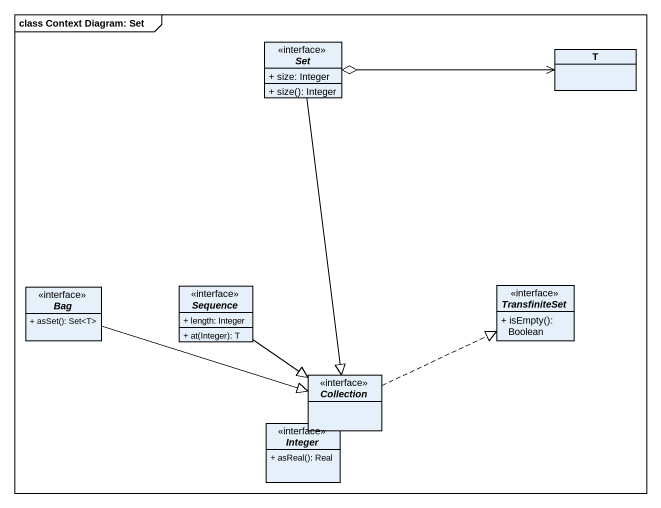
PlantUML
@startuml
mainframe class Context Diagram: Set
hide circle
hide empty members
skinparam classAttributeIconSize 0
interface "Set" as Set_ {
  + size: Integer
  + size(): Integer
}
class T
interface Bag {
  + asSet(): Set<T>
}
interface Sequence {
  + length: Integer
  + at(Integer): T
}
interface TransfiniteSet {
  + isEmpty(): Boolean
}
interface Collection
interface Integer {
  + asReal(): Real
}
Set_ o-right-> T
Set_ --|> Collection
Bag -right-|> Collection
Sequence --|> Collection
Collection .right.|> TransfiniteSet
@enduml
